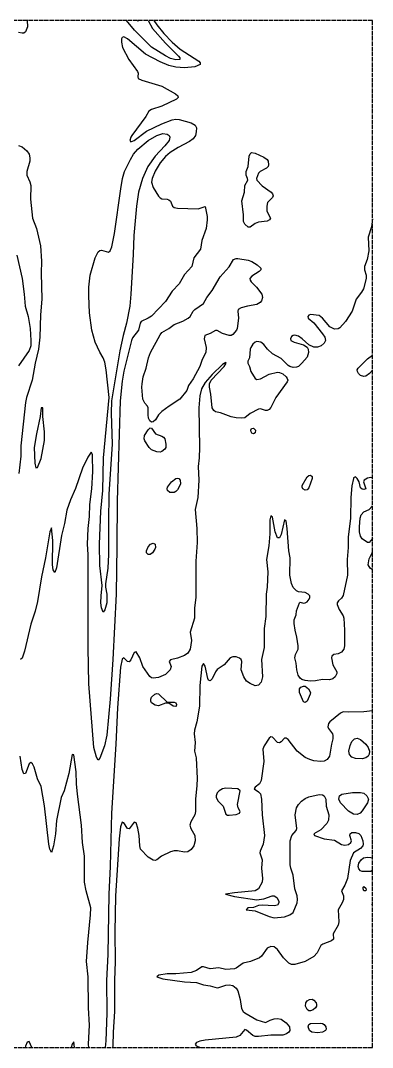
# Model space of a CAD drawing. Header units: metres. Extents: x -271 to 329, y -185 to 415.
# Drawn here: x 124 to 329, y -185 to 415 of the extents above; entities that cross this region are included whole.
import ezdxf

# ---------------------------------------------------------------- set-up
doc = ezdxf.new("R2010")
doc.units = ezdxf.units.M
doc.header["$LTSCALE"] = 2
doc.linetypes.add('DASHED', pattern=[1.524, 1.27, -0.254])
for name, color, linetype in [('TOPO-CONTOUR-MAJOR', 8, 'CONTINUOUS'), ('TOPO-CONTOUR-MINOR', 9, 'CONTINUOUS'), ('TOPO-EXTENT', 3, 'DASHED')]:
    doc.layers.add(name, color=color, linetype=linetype)

msp = doc.modelspace()

# ---------------------------------------------------------------- linework, layer by layer
at = {"layer": 'TOPO-CONTOUR-MAJOR'}
for points in [[(329, 299.05, 1070), (328.4, 294.51, 1070), (326.48, 288.47, 1070), (326.96, 280.41, 1070), (325.9, 275.37, 1070), (324.28, 271.34, 1070), (324.37, 269.32, 1070), (325.29, 266.3, 1070), (325.33, 264.29, 1070), (323.73, 258.24, 1070), (322.54, 256.22, 1070), (319.42, 252.19, 1070), (317.21, 245.14, 1070), (313.29, 239.1, 1070), (309.97, 235.55, 1070), (308.96, 234.93, 1070), (306.94, 234.71, 1070), (304.17, 236.07, 1070), (299.89, 241.07, 1070), (297.87, 242.62, 1070), (292.84, 243.21, 1070), (291.83, 242.79, 1070), (291.32, 242.12, 1070), (291.52, 241.11, 1070), (294.85, 238.36, 1070), (299.89, 232, 1070), (301.19, 230.03, 1070), (301.58, 228.01, 1070), (300.9, 226.47, 1070), (299.14, 224.99, 1070), (296.87, 224.25, 1070), (294.85, 224.24, 1070), (291.83, 225.57, 1070), (287.98, 229.02, 1070), (285.78, 230.51, 1070), (283.77, 231.1, 1070), (282.7, 231.03, 1070), (281.75, 230.48, 1070), (281.11, 229.02, 1070), (281.47, 228.01, 1070), (283.25, 227, 1070), (288.81, 225.6, 1070), (290.82, 224.21, 1070), (291.49, 222.97, 1070), (291.64, 220.96, 1070), (290.82, 218.37, 1070), (287.8, 214.73, 1070), (285.78, 212.96, 1070), (284.78, 212.47, 1070), (282.76, 212.21, 1070), (280.75, 212.8, 1070), (279.74, 213.44, 1070), (275.71, 217.49, 1070), (270.67, 220.28, 1070), (267.73, 222.97, 1070), (265.63, 225.74, 1070), (263.85, 227, 1070), (261.6, 227.44, 1070), (260.59, 227.07, 1070), (259.29, 226, 1070), (257.96, 223.98, 1070), (257.64, 222.97, 1070), (257.17, 217.94, 1070), (256.36, 215.92, 1070), (256.32, 214.91, 1070), (257.3, 212.9, 1070), (257.95, 209.87, 1070), (260.51, 205.84, 1070), (261.6, 205.35, 1070), (263.62, 205.61, 1070), (268.65, 208.36, 1070), (273.69, 209.46, 1070), (274.7, 209.39, 1070), (276.71, 208.51, 1070), (278.73, 206.87, 1070), (279.34, 205.84, 1070), (279.55, 204.84, 1070), (279.26, 203.83, 1070), (272.6, 194.76, 1070), (269.66, 188.83, 1070), (268.65, 187.69, 1070), (267.65, 187.17, 1070), (266.64, 187.08, 1070), (263.62, 188.12, 1070), (262.61, 188.03, 1070), (257.57, 185.44, 1070), (254.55, 182.91, 1070), (252.53, 182.75, 1070), (249.51, 182.88, 1070), (246.49, 183.43, 1070), (240.44, 185.77, 1070), (237.42, 186.45, 1070), (236.41, 187.07, 1070), (235.57, 188.71, 1070), (234.75, 196.78, 1070), (233.86, 200.81, 1070), (233.89, 202.82, 1070), (234.86, 204.84, 1070), (242.47, 212.9, 1070), (243.64, 214.91, 1070), (243.46, 215.15, 1070), (241.45, 213.96, 1070), (235.4, 208.22, 1070), (231.37, 203.45, 1070), (229.3, 199.8, 1070), (228.2, 195.77, 1070), (227.78, 188.71, 1070), (228.07, 165.54, 1070), (227.95, 159.49, 1070), (227.38, 154.46, 1070), (227.65, 146.39, 1070), (227.11, 136.32, 1070), (225.61, 129.27, 1070), (226.59, 118.18, 1070), (226.74, 110.12, 1070), (225.99, 99.04, 1070), (225.91, 77.88, 1070), (225.09, 71.83, 1070), (225.16, 65.79, 1070), (222.61, 57.72, 1070), (223.36, 52.69, 1070), (222.62, 47.65, 1070), (221.3, 45.47, 1070), (219.28, 44.07, 1070), (215.25, 42.41, 1070), (211.22, 41.56, 1070), (210.4, 40.6, 1070), (211.52, 37.57, 1070), (210.96, 35.56, 1070), (208.2, 32.82, 1070), (204.17, 31.21, 1070), (201.14, 30.82, 1070), (200.14, 31.02, 1070), (199.13, 31.73, 1070), (195.1, 37.59, 1070), (193.31, 42.61, 1070), (191.07, 46.1, 1070), (190.06, 45.75, 1070), (188.04, 41.56, 1070), (187.04, 40.32, 1070), (186.03, 40.41, 1070), (184.01, 42.65, 1070), (183.01, 41.81, 1070), (182, 37.11, 1070), (180.15, 13.39, 1070), (179.2, -7.77, 1070), (176.73, -48.08, 1070), (175.95, -79.24, 1070), (175.21, -95.43, 1070), (174.52, -130.7, 1070), (173.84, -145.81, 1070), (173.93, -164.96, 1070), (173.44, -181.08, 1070), (172.96, -185, 1070)], [(329, 210.74, 1070), (327.32, 208.87, 1070), (325.08, 207.18, 1070), (324.07, 206.93, 1070), (322.06, 207.63, 1070), (320.78, 208.87, 1070), (320.23, 209.87, 1070), (320.14, 210.88, 1070), (320.63, 211.89, 1070), (326.09, 217.3, 1070), (329, 219.45, 1070)], [(258.44, 176.62, 1070), (259.59, 176.78, 1070), (260.85, 175.62, 1070), (260.59, 174.15, 1070), (259.59, 173.55, 1070), (258.58, 174, 1070), (258.22, 174.61, 1070), (258.1, 175.62, 1070), (258.44, 176.62, 1070)], [(290.99, 148.41, 1070), (291.83, 149.1, 1070), (292.84, 149.32, 1070), (293.84, 148.52, 1070), (293.89, 147.4, 1070), (291.83, 141.92, 1070), (290.82, 140.85, 1070), (289.81, 140.55, 1070), (288.43, 141.36, 1070), (287.97, 142.36, 1070), (288, 143.37, 1070), (290.99, 148.41, 1070)], [(202.01, 21.45, 1070), (203.16, 21.79, 1070), (204.17, 21.52, 1070), (209.2, 16.68, 1070), (213.23, 16.67, 1070), (214.24, 16.38, 1070), (214.72, 15.4, 1070), (214.56, 14.4, 1070), (214.24, 14.13, 1070), (212.8, 14.4, 1070), (210.21, 16.22, 1070), (208.2, 16.09, 1070), (204.17, 14.56, 1070), (202.15, 14.9, 1070), (200.15, 16.41, 1070), (199.63, 17.42, 1070), (199.61, 18.43, 1070), (200.14, 19.58, 1070), (202.01, 21.45, 1070)], [(163.44, -185, 1070), (163.25, -183.1, 1070), (163.88, -172.01, 1070), (163.41, -161.94, 1070), (163.17, -143.8, 1070), (162.23, -134.73, 1070), (162.95, -123.65, 1070), (164.55, -107.52, 1070), (164.64, -103.49, 1070), (161.94, -93.42, 1070), (161.06, -88.38, 1070), (160.99, -73.27, 1070), (159.8, -65.2, 1070), (159.32, -55.13, 1070), (156.88, -36.99, 1070), (156.27, -30.95, 1070), (156.07, -23.89, 1070), (154.79, -14.02, 1070), (153.79, -13.83, 1070), (151.87, -24.9, 1070), (149.15, -34.98, 1070), (147.42, -39.01, 1070), (144.72, -52.4, 1070), (144.1, -60.17, 1070), (142.94, -67.22, 1070), (141.69, -71.18, 1070), (140.69, -69.07, 1070), (140.12, -66.21, 1070), (137.66, -43.73, 1070), (135.65, -32.57, 1070), (133.63, -27.97, 1070), (131.62, -21.22, 1070), (130.61, -19.3, 1070), (129.6, -18.45, 1070), (128.6, -19.31, 1070), (126.58, -24.98, 1070), (125.57, -25.08, 1070), (124.56, -22.62, 1070), (123.41, -14.82, 1070)]]:
    msp.add_polyline3d(points, dxfattribs=at)
at = {"layer": 'TOPO-CONTOUR-MINOR'}
for points in [[(127.55, 415, 1072), (127.65, 411.4, 1072), (126.58, 408.4, 1072), (125.57, 407.67, 1072), (124.56, 407.53, 1072), (122.55, 407.99, 1072)], [(201.53, 415, 1071), (203.16, 412.43, 1071), (207.21, 407.37, 1071), (212.06, 402.33, 1071), (216.85, 398.3, 1071), (227.62, 391.24, 1071), (228.56, 390.24, 1071), (228.49, 389.23, 1071), (225.33, 387.95, 1071), (219.28, 387.45, 1071), (214.24, 387.69, 1071), (210.21, 388.69, 1071), (205.17, 390.88, 1071), (196.62, 395.28, 1071), (186.03, 404.23, 1071), (184.01, 405.39, 1071), (183.01, 405.12, 1071), (182.65, 404.34, 1071), (182.5, 402.33, 1071), (183.21, 399.31, 1071), (186.9, 392.25, 1071), (191.9, 385.2, 1071), (192.37, 384.19, 1071), (192.02, 382.18, 1071), (192.3, 381.17, 1071), (194.35, 380.16, 1071), (206.18, 376.72, 1071), (214.16, 372.1, 1071), (215.39, 371.09, 1071), (215.69, 370.09, 1071), (214.62, 369.08, 1071), (206.18, 364.99, 1071), (200.14, 363.03, 1071), (198.51, 362.02, 1071), (196.77, 359, 1071), (188.6, 347.92, 1071), (187.99, 346.91, 1071), (187.5, 344.89, 1071), (188.04, 344.22, 1071), (189.91, 344.89, 1071), (197.11, 350.34, 1071), (206.18, 354.62, 1071), (212.23, 357, 1071), (214.24, 357.34, 1071), (216.26, 357.21, 1071), (223.31, 355.24, 1071), (225.56, 353.96, 1071), (226.33, 352.28, 1071), (226.23, 349.93, 1071), (225.74, 347.92, 1071), (224.46, 345.9, 1071), (222.3, 344.27, 1071), (215.58, 340.86, 1071), (211.02, 337.84, 1071), (208.2, 335.56, 1071), (205.19, 331.8, 1071), (202.15, 326.97, 1071), (200.4, 322.73, 1071), (200.14, 320.65, 1071), (201.14, 317.46, 1071), (204.17, 312.43, 1071), (205.17, 311.36, 1071), (206.18, 310.89, 1071), (209.2, 310.69, 1071), (210.21, 310.31, 1071), (211.22, 309.5, 1071), (212.34, 306.61, 1071), (213.23, 305.72, 1071), (215.25, 305.37, 1071), (227.34, 304.97, 1071), (231.37, 306.29, 1071), (232.49, 300.56, 1071), (232.6, 298.54, 1071), (232.01, 293.51, 1071), (229.38, 286.45, 1071), (228.72, 281.41, 1071), (224.81, 276.38, 1071), (223.66, 271.34, 1071), (219.28, 266.55, 1071), (216.14, 261.26, 1071), (212.23, 256.87, 1071), (208.2, 250.8, 1071), (200.14, 242.35, 1071), (198.12, 241.04, 1071), (194.02, 239.1, 1071), (193.46, 238.09, 1071), (192.47, 234.06, 1071), (189.05, 229.57, 1071), (188.43, 228.01, 1071), (184.01, 210.18, 1071), (183.01, 204.37, 1071), (181.85, 192.74, 1071), (179.95, 134.3, 1071), (179.9, 108.11, 1071), (179.4, 79.89, 1071), (177.55, 41.6, 1071), (175.95, 18.57, 1071), (173.94, -2.52, 1071), (172.7, -8.78, 1071), (169.91, -15.93, 1071), (168.9, -17.16, 1071), (167.89, -15.31, 1071), (166.37, -9.79, 1071), (163.58, 27.5, 1071), (163.15, 48.66, 1071), (163.21, 103.07, 1071), (162.77, 109.11, 1071), (163.09, 118.18, 1071), (163.88, 125.23, 1071), (164.15, 132.29, 1071), (165.2, 141.36, 1071), (165.85, 151.43, 1071), (165.74, 160.5, 1071), (165.58, 161.51, 1071), (164.87, 162.82, 1071), (162.85, 159.92, 1071), (159.86, 153.45, 1071), (155.8, 141.6, 1071), (152.78, 134.96, 1071), (150.76, 129.02, 1071), (149.38, 121.2, 1071), (147.57, 114.15, 1071), (144.72, 95.18, 1071), (143.71, 92.47, 1071), (142.7, 94.11, 1071), (142.34, 97.02, 1071), (142.44, 111.13, 1071), (141.69, 118.6, 1071), (140.69, 116.33, 1071), (138.17, 101.05, 1071), (135.89, 89.97, 1071), (133.63, 75.62, 1071), (132.18, 69.82, 1071), (129.6, 62.31, 1071), (125.97, 46.64, 1071), (124.56, 42.43, 1071), (123.56, 41.62, 1071)], [(198.15, 415, 1072), (200.75, 410.39, 1072), (208.2, 401.69, 1072), (215.84, 394.27, 1072), (216.7, 393.26, 1072), (216.69, 392.25, 1072), (214.24, 391.99, 1072), (211.22, 392.82, 1072), (208.2, 394.37, 1072), (200.14, 399.4, 1072), (190.13, 409.38, 1072), (185.58, 415, 1072)], [(192.52, 415, 1073), (192.08, 414.67, 1073), (191.55, 415, 1073)], [(206.76, 348.93, 1072), (209.2, 348.67, 1072), (210.37, 347.92, 1072), (210.74, 346.91, 1072), (210.33, 344.89, 1072), (207.93, 341.87, 1072), (202.15, 335.7, 1072), (198, 329.78, 1072), (194.75, 322.73, 1072), (192.49, 314.67, 1072), (191.33, 306.61, 1072), (189.74, 289.48, 1072), (189.42, 278.39, 1072), (188.04, 255.22, 1072), (187.35, 248.16, 1072), (185.49, 238.09, 1072), (183.56, 231.03, 1072), (181.62, 221.97, 1072), (176.76, 192.74, 1072), (176.56, 185.69, 1072), (177.07, 167.55, 1072), (175.24, 138.33, 1072), (174.92, 122.21, 1072), (175.05, 103.07, 1072), (174.53, 95.01, 1072), (173.24, 85.94, 1072), (173.28, 83.92, 1072), (174.02, 79.89, 1072), (174.09, 76.87, 1072), (173.94, 74.74, 1072), (172.93, 70.68, 1072), (171.92, 69.39, 1072), (170.92, 71.79, 1072), (170.61, 74.85, 1072), (170.65, 78.88, 1072), (171.22, 84.93, 1072), (169.91, 96.64, 1072), (169.69, 109.11, 1072), (170.5, 128.26, 1072), (171.67, 140.35, 1072), (172.14, 159.49, 1072), (175.35, 194.76, 1072), (173.7, 210.88, 1072), (172.93, 215.37, 1072), (171.92, 217.87, 1072), (169.91, 221.17, 1072), (167.13, 227, 1072), (165.35, 234.06, 1072), (163.96, 244.13, 1072), (163.47, 254.21, 1072), (163.58, 259.25, 1072), (164.23, 266.3, 1072), (167.15, 276.38, 1072), (168.9, 279.79, 1072), (169.91, 280.72, 1072), (170.92, 280.92, 1072), (174.95, 279.75, 1072), (175.95, 280.5, 1072), (176.96, 282.75, 1072), (178.47, 290.48, 1072), (182.1, 316.68, 1072), (183.19, 322.73, 1072), (184.4, 326.76, 1072), (187.75, 333.81, 1072), (189.63, 336.83, 1072), (192.08, 339.8, 1072), (198.12, 344.82, 1072), (203.16, 347.89, 1072), (206.76, 348.93, 1072)], [(122.55, 341.97, 1072), (124.56, 341.23, 1072), (127.34, 338.85, 1072), (128.61, 336.83, 1072), (129.18, 334.82, 1072), (129.13, 332.8, 1072), (127.34, 326.76, 1072), (127.28, 324.74, 1072), (129.1, 320.71, 1072), (129.61, 318.7, 1072), (129.47, 310.64, 1072), (130.55, 299.55, 1072), (133.04, 293.51, 1072), (135.22, 283.43, 1072), (135.86, 274.36, 1072), (135.71, 267.31, 1072), (136.06, 252.19, 1072), (135.39, 243.13, 1072), (135, 230.03, 1072), (134.1, 222.97, 1072), (132.12, 214.91, 1072), (130.39, 204.84, 1072), (127.23, 194.76, 1072), (126.61, 191.74, 1072), (123.87, 166.55, 1072), (123.77, 160.5, 1072), (122.71, 150.43, 1072)], [(258.49, 337.84, 1071), (260.59, 337.5, 1071), (265.63, 335.21, 1071), (267.51, 333.81, 1071), (268.1, 332.8, 1071), (268.4, 330.79, 1071), (268.1, 329.78, 1071), (267.13, 328.77, 1071), (263.46, 326.76, 1071), (262.61, 325.79, 1071), (261.35, 322.73, 1071), (261.46, 321.72, 1071), (264.62, 318.41, 1071), (269.93, 314.67, 1071), (270.77, 313.66, 1071), (271, 312.65, 1071), (270.67, 311.56, 1071), (267.82, 308.62, 1071), (267.29, 306.61, 1071), (267.37, 303.58, 1071), (269.48, 299.55, 1071), (268.97, 298.54, 1071), (267.65, 297.81, 1071), (262.61, 297.2, 1071), (260.59, 296.35, 1071), (257.57, 294.34, 1071), (256.56, 294.19, 1071), (254.55, 296.05, 1071), (253.72, 297.54, 1071), (253.78, 301.57, 1071), (252.71, 309.63, 1071), (254.28, 314.67, 1071), (254.52, 318.7, 1071), (256.22, 321.72, 1071), (256.18, 322.73, 1071), (255.3, 324.74, 1071), (255.26, 326.76, 1071), (256.44, 329.78, 1071), (257.07, 335.83, 1071), (257.57, 337.12, 1071), (258.49, 337.84, 1071)], [(121.54, 277.93, 1073), (124.58, 264.29, 1073), (125.79, 255.22, 1073), (126.31, 248.16, 1073), (128.11, 242.12, 1073), (129.21, 235.06, 1073), (129.72, 228.01, 1073), (129.6, 224.99, 1073), (128.6, 222.28, 1073), (122.55, 213.29, 1073)], [(247.87, 275.37, 1071), (249.51, 276.02, 1071), (250.52, 276, 1071), (256.56, 274.96, 1071), (258.58, 274.16, 1071), (261.71, 272.35, 1071), (263.9, 270.33, 1071), (263.83, 269.32, 1071), (262.85, 268.32, 1071), (258.58, 265.6, 1071), (257.48, 264.29, 1071), (257.59, 263.28, 1071), (258.29, 262.27, 1071), (261.37, 259.25, 1071), (264.49, 255.22, 1071), (264.86, 253.2, 1071), (264.24, 251.19, 1071), (263.47, 250.18, 1071), (261.6, 249.02, 1071), (256.06, 248.16, 1071), (252.31, 247.16, 1071), (250.63, 246.15, 1071), (250.4, 245.14, 1071), (250.86, 241.11, 1071), (250.07, 235.06, 1071), (249.62, 234.06, 1071), (247.49, 231.52, 1071), (246.49, 230.92, 1071), (245.48, 231, 1071), (241.45, 232.16, 1071), (238.43, 233.85, 1071), (237.42, 233.87, 1071), (234.39, 232.24, 1071), (231.14, 231.03, 1071), (230.78, 229.02, 1071), (231.97, 223.98, 1071), (231.8, 220.96, 1071), (229.74, 216.93, 1071), (228.35, 212.79, 1071), (224.32, 205.58, 1071), (221.58, 201.81, 1071), (220.73, 198.79, 1071), (216.57, 193.75, 1071), (210.37, 189.72, 1071), (206.18, 186.56, 1071), (204.26, 184.68, 1071), (202.45, 181.66, 1071), (201.14, 180.6, 1071), (200.14, 180.41, 1071), (199.13, 181.14, 1071), (198.34, 182.67, 1071), (198.04, 184.68, 1071), (198.14, 188.71, 1071), (197.69, 189.72, 1071), (196.11, 191.4, 1071), (195, 193.75, 1071), (194.49, 200.81, 1071), (194.56, 202.82, 1071), (195.31, 206.85, 1071), (196.94, 211.89, 1071), (198.32, 217.94, 1071), (199.47, 220.96, 1071), (205.17, 231.46, 1071), (206.18, 232.76, 1071), (210.13, 235.06, 1071), (213.23, 237.31, 1071), (218.27, 239.35, 1071), (221.4, 241.11, 1071), (222.68, 242.12, 1071), (224.33, 245.14, 1071), (225.33, 246.12, 1071), (230.36, 249.76, 1071), (232.38, 253.24, 1071), (235.4, 257.28, 1071), (240.21, 265.29, 1071), (245.48, 271.08, 1071), (247.87, 275.37, 1071)], [(136.66, 188.72, 1071), (135.65, 188.69, 1071), (135.14, 183.68, 1071), (132.95, 173.6, 1071), (131.66, 165.54, 1071), (132.06, 156.47, 1071), (132.63, 153.6, 1071), (133.63, 153.91, 1071), (135.65, 159.04, 1071), (137.62, 169.57, 1071), (137.65, 174.61, 1071), (136.69, 183.68, 1071), (136.66, 188.72, 1071)], [(198.83, 176.62, 1071), (199.13, 176.98, 1071), (200.14, 176.88, 1071), (202.43, 173.6, 1071), (206.18, 172.15, 1071), (207.08, 171.58, 1071), (207.82, 170.58, 1071), (208.48, 167.55, 1071), (208.36, 165.54, 1071), (207.88, 164.53, 1071), (206.18, 163.14, 1071), (205.17, 162.83, 1071), (203.16, 162.93, 1071), (200.14, 164.18, 1071), (198.71, 165.54, 1071), (196.11, 169.42, 1071), (195.71, 170.58, 1071), (196.03, 172.59, 1071), (198.12, 175.95, 1071), (198.83, 176.62, 1071)], [(329, 147.87, 1069), (328.1, 148, 1069), (326.09, 147.58, 1069), (324.25, 146.39, 1069), (323.73, 145.39, 1069), (325.16, 141.36, 1069), (324.07, 140.97, 1069), (323.06, 141.12, 1069), (322.06, 142.01, 1069), (321.35, 145.39, 1069), (320.04, 147.44, 1069), (319.03, 148.36, 1069), (318.03, 147.79, 1069), (317.91, 147.4, 1069), (317.02, 143.17, 1069), (316.37, 136.32, 1069), (316.2, 124.23, 1069), (314.8, 113.14, 1069), (314.83, 107.1, 1069), (314.22, 100.04, 1069), (314.37, 90.98, 1069), (311.98, 78.99, 1069), (310.97, 77.43, 1069), (309.12, 75.86, 1069), (308.41, 74.85, 1069), (308.45, 73.85, 1069), (309.66, 70.82, 1069), (311.98, 67.12, 1069), (312.36, 65.79, 1069), (312.72, 58.73, 1069), (312.71, 49.66, 1069), (312.27, 47.65, 1069), (310.97, 45.97, 1069), (308.96, 45.05, 1069), (306.53, 44.63, 1069), (305.25, 43.62, 1069), (305.16, 42.61, 1069), (305.94, 38.58, 1069), (308.18, 34.55, 1069), (308.23, 33.54, 1069), (307.31, 31.53, 1069), (305.94, 30.4, 1069), (303.92, 29.82, 1069), (299.89, 30.02, 1069), (295.86, 29.26, 1069), (292.84, 29.09, 1069), (289.81, 29.41, 1069), (287.8, 30.05, 1069), (286.79, 30.79, 1069), (285.6, 32.53, 1069), (284.81, 35.56, 1069), (284.44, 39.59, 1069), (283.77, 42.61, 1069), (284.13, 44.63, 1069), (285.6, 47.65, 1069), (285.71, 49.66, 1069), (284.93, 54.7, 1069), (283.92, 58.73, 1069), (283.36, 62.76, 1069), (283.41, 64.78, 1069), (284.45, 67.8, 1069), (284.78, 70.07, 1069), (286.5, 74.85, 1069), (286.79, 75.14, 1069), (288.81, 74.59, 1069), (289.81, 74.74, 1069), (290.82, 75.39, 1069), (292.1, 76.87, 1069), (292.55, 77.88, 1069), (292.5, 78.88, 1069), (291.54, 79.89, 1069), (289.81, 80.73, 1069), (285.78, 81.19, 1069), (284.78, 81.73, 1069), (282.76, 83.81, 1069), (281.75, 86.11, 1069), (280.81, 90.98, 1069), (280.9, 101.05, 1069), (280.26, 105.08, 1069), (279.31, 118.18, 1069), (278.73, 122.43, 1069), (277.72, 123.2, 1069), (275.71, 114.8, 1069), (274.7, 112.84, 1069), (273.69, 112.77, 1069), (272.21, 116.17, 1069), (270.67, 124.86, 1069), (269.66, 125.61, 1069), (269.16, 123.22, 1069), (269.18, 115.16, 1069), (268.52, 108.11, 1069), (267.22, 100.04, 1069), (267.98, 92.99, 1069), (267.55, 83.92, 1069), (267.04, 79.89, 1069), (266.76, 66.79, 1069), (265.83, 59.74, 1069), (265.89, 48.66, 1069), (264.24, 41.6, 1069), (264.81, 31.53, 1069), (264.08, 28.5, 1069), (262.61, 26.72, 1069), (260.59, 26.37, 1069), (257.57, 27.65, 1069), (255.55, 29.04, 1069), (254.01, 31.53, 1069), (252.47, 35.56, 1069), (252.86, 40.6, 1069), (252.4, 41.6, 1069), (251.52, 42.38, 1069), (249.51, 43.3, 1069), (247.49, 43.26, 1069), (246.08, 42.61, 1069), (242.4, 38.58, 1069), (238.43, 35.81, 1069), (237.4, 34.55, 1069), (235.4, 30.43, 1069), (234.39, 29.22, 1069), (233.39, 29.57, 1069), (232.95, 30.52, 1069), (231.37, 37.7, 1069), (230.36, 39.43, 1069), (229.36, 37.76, 1069), (228.25, 26.49, 1069), (228.11, 14.4, 1069), (226.63, 5.33, 1069), (225.16, 0.29, 1069), (224.94, -1.72, 1069), (225.53, -6.76, 1069), (225.17, -11.8, 1069), (226.05, -15.83, 1069), (226.8, -27.92, 1069), (226.63, -31.95, 1069), (225.67, -40.01, 1069), (225.77, -47.07, 1069), (225.33, -49.16, 1069), (223.04, -53.11, 1069), (222.39, -55.13, 1069), (223.06, -57.14, 1069), (225.39, -61.17, 1069), (225.58, -64.2, 1069), (224.7, -67.22, 1069), (223.31, -69.32, 1069), (221.3, -70.63, 1069), (219.28, -70.91, 1069), (215.25, -70.09, 1069), (213.23, -70.09, 1069), (211.22, -70.75, 1069), (206.01, -73.27, 1069), (203.16, -75.28, 1069), (202.15, -75.72, 1069), (201.14, -75.65, 1069), (198.12, -73.83, 1069), (193.64, -69.23, 1069), (193.18, -67.22, 1069), (192.88, -61.17, 1069), (192.08, -56.84, 1069), (191.07, -53.84, 1069), (190.06, -53.3, 1069), (187.04, -57.2, 1069), (186.03, -56.98, 1069), (184.01, -53.8, 1069), (183.01, -53.39, 1069), (182, -56.15, 1069), (181.18, -63.19, 1069), (179.16, -96.44, 1069), (178.76, -117.6, 1069), (178.85, -134.73, 1069), (178.47, -145.81, 1069), (178.54, -163.95, 1069), (177.69, -176.04, 1069), (177.56, -184.1, 1069), (177.39, -185, 1069)], [(214.33, 147.4, 1071), (215.25, 147.64, 1071), (216.06, 147.4, 1071), (216.9, 146.39, 1071), (216.93, 144.38, 1071), (216.26, 142.65, 1071), (215.25, 140.87, 1071), (214.24, 139.83, 1071), (213.23, 139.3, 1071), (210.76, 139.34, 1071), (209.34, 140.35, 1071), (209.17, 141.36, 1071), (209.42, 142.36, 1071), (211.69, 145.39, 1071), (214.33, 147.4, 1071)], [(329, 112.43, 1069), (327.1, 109.99, 1069), (326.09, 110.09, 1069), (323.06, 112.25, 1069), (322.06, 113.69, 1069), (321.54, 116.17, 1069), (321.37, 119.19, 1069), (321.88, 124.23, 1069), (322.52, 126.24, 1069), (324.07, 127.94, 1069), (327.11, 129.27, 1069), (328.88, 131.28, 1069), (329, 131.67, 1069)], [(199.5, 109.11, 1071), (201.14, 109.68, 1071), (202.15, 109.11, 1071), (202.34, 107.1, 1071), (202.03, 106.09, 1071), (200.7, 104.07, 1071), (199.38, 103.07, 1071), (198.12, 102.97, 1071), (197.11, 104.07, 1071), (197.11, 105.24, 1071), (198.12, 107.5, 1071), (199.5, 109.11, 1071)], [(329, 94, 1069), (327.59, 95.01, 1069), (326.47, 97.02, 1069), (327.1, 100.41, 1069), (328.89, 104.07, 1069), (329, 104.58, 1069)], [(287.16, 25.48, 1069), (288.81, 26.19, 1069), (289.81, 26, 1069), (291.75, 24.47, 1069), (292.8, 22.46, 1069), (292.75, 21.45, 1069), (290.96, 17.42, 1069), (289.81, 16.57, 1069), (288.81, 16.97, 1069), (286.36, 22.46, 1069), (286.42, 24.47, 1069), (287.16, 25.48, 1069)], [(329, 11.73, 1068), (324.07, 11.12, 1068), (315, 10.93, 1068), (311.98, 11.15, 1068), (310.29, 10.37, 1068), (304.22, 5.33, 1068), (303.35, 4.32, 1068), (303.04, 2.31, 1068), (303.38, 1.3, 1068), (305.63, -1.72, 1068), (305.96, -2.73, 1068), (305.96, -4.75, 1068), (305.11, -7.77, 1068), (303.85, -14.82, 1068), (302.51, -16.84, 1068), (300.9, -17.68, 1068), (298.88, -17.87, 1068), (294.85, -17.48, 1068), (292.43, -16.84, 1068), (289.81, -15.64, 1068), (285.12, -11.8, 1068), (279.74, -5.08, 1068), (278.73, -4.25, 1068), (277.72, -4.25, 1068), (275.71, -6.35, 1068), (274.7, -6.99, 1068), (273.69, -6.84, 1068), (270.67, -3.76, 1068), (269.66, -3.57, 1068), (268.65, -4.36, 1068), (265.82, -8.78, 1068), (265.05, -10.79, 1068), (265.58, -17.85, 1068), (264.04, -28.93, 1068), (263.06, -30.95, 1068), (260.48, -32.96, 1068), (259.94, -33.97, 1068), (262.61, -35.66, 1068), (263.62, -36.86, 1068), (264.33, -40.01, 1068), (264.64, -49.08, 1068), (266.08, -61.17, 1068), (265.3, -66.21, 1068), (263.48, -70.24, 1068), (263.35, -71.25, 1068), (264.75, -75.28, 1068), (264.32, -80.32, 1068), (264.89, -86.36, 1068), (264.65, -88.38, 1068), (262.61, -92.3, 1068), (260.59, -93.55, 1068), (248.5, -94.65, 1068), (243.31, -95.43, 1068), (248.5, -96.75, 1068), (261.6, -98.67, 1068), (265.63, -98.1, 1068), (270.44, -96.44, 1068), (271.68, -96.34, 1068), (273.26, -97.45, 1068), (274.3, -99.46, 1068), (274.43, -100.47, 1068), (273.69, -101.83, 1068), (271.68, -102.31, 1068), (264.62, -101.95, 1068), (262.61, -102.12, 1068), (259.59, -103.18, 1068), (256.2, -103.49, 1068), (255.25, -104.5, 1068), (260.59, -105.22, 1068), (268.76, -108.53, 1068), (271.68, -109.2, 1068), (277.72, -108.63, 1068), (280.75, -107.5, 1068), (282.76, -106.19, 1068), (285.03, -100.47, 1068), (285.36, -98.46, 1068), (285.07, -96.44, 1068), (283.79, -92.41, 1068), (282.76, -84.35, 1068), (281.36, -80.32, 1068), (280.97, -78.3, 1068), (281.09, -64.2, 1068), (282.02, -61.17, 1068), (284.58, -58.15, 1068), (284.84, -57.14, 1068), (283.99, -49.08, 1068), (284.78, -45.02, 1068), (285.8, -43.04, 1068), (287.66, -41.02, 1068), (289.81, -39.49, 1068), (291.83, -38.56, 1068), (297.87, -37.14, 1068), (299.89, -37.49, 1068), (300.74, -38, 1068), (301.8, -40.01, 1068), (302.06, -44.04, 1068), (303.54, -49.08, 1068), (303.33, -52.11, 1068), (302.31, -54.12, 1068), (298.88, -57.82, 1068), (294.71, -60.17, 1068), (295.25, -61.17, 1068), (300.9, -63.18, 1068), (306.94, -63.79, 1068), (310.97, -66.5, 1068), (312.99, -66.84, 1068), (315, -66.39, 1068), (316.47, -65.2, 1068), (316.72, -64.2, 1068), (315.9, -61.17, 1068), (316.06, -60.17, 1068), (317.02, -59.46, 1068), (319.03, -59.41, 1068), (321.05, -59.94, 1068), (322.32, -61.17, 1068), (323.4, -64.2, 1068), (323.66, -66.21, 1068), (323.37, -67.22, 1068), (322.06, -68.76, 1068), (318.03, -71.26, 1068), (316.01, -75.72, 1068), (314.51, -86.36, 1068), (312.99, -90.21, 1068), (310.99, -93.42, 1068), (312.04, -96.44, 1068), (312.1, -98.46, 1068), (311.43, -100.47, 1068), (308.98, -104.5, 1068), (309.4, -111.55, 1068), (308.94, -113.57, 1068), (306.1, -118.61, 1068), (306.22, -121.63, 1068), (305.15, -122.64, 1068), (300.06, -124.65, 1068), (298.88, -125.51, 1068), (296.73, -129.69, 1068), (294.85, -131.79, 1068), (289.81, -134.69, 1068), (283.77, -136.55, 1068), (281.75, -136.49, 1068), (280.13, -135.74, 1068), (277.15, -132.71, 1068), (273.69, -127.75, 1068), (271.68, -126.29, 1068), (269.66, -125.95, 1068), (267.65, -127.02, 1068), (264.34, -131.71, 1068), (263.08, -132.71, 1068), (257.91, -134.73, 1068), (253.54, -135.7, 1068), (249.51, -138.71, 1068), (248.5, -139.1, 1068), (243.46, -139.48, 1068), (239.43, -138.55, 1068), (234.39, -139.04, 1068), (230.36, -137.9, 1068), (229.36, -137.94, 1068), (226.33, -140.13, 1068), (223.31, -141.27, 1068), (214.24, -142.07, 1068), (209.2, -141.95, 1068), (204.34, -142.79, 1068), (203.11, -143.8, 1068), (206.62, -144.81, 1068), (219.28, -146.65, 1068), (226.33, -147.04, 1068), (230.36, -148.47, 1068), (234.39, -149.01, 1068), (238.43, -150.09, 1068), (239.43, -150.01, 1068), (243.46, -148.57, 1068), (245.48, -148.42, 1068), (247.49, -148.85, 1068), (249.51, -150.26, 1068), (250.43, -151.86, 1068), (251.76, -156.9, 1068), (252.53, -162.22, 1068), (253.54, -164.02, 1068), (254.55, -164.82, 1068), (261.6, -168.89, 1068), (266.64, -170.35, 1068), (269.28, -168.99, 1068), (271.68, -168.3, 1068), (273.69, -168.12, 1068), (275.71, -168.52, 1068), (278.73, -170.58, 1068), (280.52, -173.02, 1068), (280.75, -175.03, 1068), (280.21, -176.04, 1068), (278.93, -177.05, 1068), (276.71, -177.83, 1068), (269.66, -177.84, 1068), (262.61, -178.61, 1068), (260.59, -178.53, 1068), (259.28, -178.06, 1068), (255.55, -174.93, 1068), (254.55, -174.46, 1068), (251.61, -178.06, 1068), (249.51, -179.01, 1068), (231.37, -180.72, 1068), (228.35, -181.3, 1068), (226.35, -182.09, 1068), (225.47, -183.1, 1068), (226.18, -184.1, 1068), (228.63, -185, 1068)], [(318.54, -4.75, 1068), (320.04, -4.21, 1068), (322.06, -5.04, 1068), (325.08, -7.89, 1068), (326.59, -9.79, 1068), (327.29, -11.8, 1068), (327.1, -13.73, 1068), (326.49, -14.82, 1068), (325.23, -15.83, 1068), (323.06, -16.38, 1068), (319.03, -16.11, 1068), (317.02, -15.39, 1068), (315.58, -13.82, 1068), (315.28, -11.8, 1068), (316.01, -8.52, 1068), (317.02, -6.23, 1068), (318.54, -4.75, 1068)], [(241.45, -33.82, 1068), (239.64, -34.98, 1068), (238.43, -36.19, 1068), (237.75, -38, 1068), (237.89, -39.01, 1068), (238.96, -41.02, 1068), (241.82, -44.04, 1068), (243.46, -48.68, 1068), (244.47, -49.33, 1068), (245.48, -49.35, 1068), (249.51, -48.94, 1068), (251.52, -48.18, 1068), (251.83, -47.07, 1068), (250.67, -45.05, 1068), (250.23, -43.04, 1068), (251.9, -34.98, 1068), (250.52, -33.95, 1068), (243.46, -33.5, 1068), (241.45, -33.82, 1068)], [(317.41, -35.98, 1068), (322.06, -35.95, 1068), (324.07, -36.46, 1068), (325.8, -38, 1068), (326.73, -40.01, 1068), (326.07, -42.03, 1068), (323.06, -46.78, 1068), (321.8, -48.08, 1068), (320.04, -48.9, 1068), (318.03, -48.66, 1068), (315, -46.9, 1068), (310.3, -42.03, 1068), (309.43, -40.01, 1068), (309.85, -38, 1068), (311.21, -36.99, 1068), (317.41, -35.98, 1068)], [(329, -41.09, 1068), (328.96, -41.02, 1068), (328.99, -40.01, 1068), (329, -39.99, 1068)], [(329, -81.47, 1068), (328.1, -82.26, 1068), (323.06, -82.21, 1068), (322.06, -81.78, 1068), (321.05, -80.71, 1068), (320.67, -79.31, 1068), (321.1, -77.3, 1068), (322.38, -75.28, 1068), (323.86, -74.27, 1068)], [(323.86, -74.27, 1068), (326.09, -73.78, 1068), (328.1, -73.94, 1068), (329, -74.21, 1068)], [(323.6, -91.4, 1068), (324.07, -91.05, 1068), (325.08, -91.84, 1068), (325.34, -92.41, 1068), (325.08, -93.53, 1068), (323.95, -93.42, 1068), (323.51, -92.41, 1068), (323.6, -91.4, 1068)], [(329, -102.33, 1068), (328.82, -101.48, 1068), (329, -100.87, 1068)], [(292.3, -156.9, 1068), (293.84, -156.84, 1068), (294.85, -157.43, 1068), (296.08, -158.91, 1068), (296.44, -159.92, 1068), (296.35, -160.93, 1068), (295.7, -161.94, 1068), (294.33, -162.94, 1068), (292.84, -163.53, 1068), (291.83, -163.52, 1068), (290.82, -162.86, 1068), (289.99, -160.93, 1068), (290.14, -158.91, 1068), (290.82, -157.83, 1068), (292.3, -156.9, 1068)], [(292.79, -171, 1068), (298.88, -170.71, 1068), (299.89, -170.93, 1068), (300.9, -171.68, 1068), (301.79, -173.02, 1068), (301.91, -174.38, 1068), (301.63, -175.03, 1068), (299.89, -176.12, 1068), (296.87, -176.39, 1068), (293.65, -176.04, 1068), (292.26, -175.03, 1068), (291.5, -173.02, 1068), (291.83, -171.67, 1068), (292.79, -171, 1068)], [(130.17, -185, 1069), (128.6, -181.45, 1069), (127.59, -181.93, 1069), (126.58, -184.17, 1069), (126.33, -185, 1069)], [(155.14, -185, 1069), (154.79, -181.64, 1069), (153.79, -183.06, 1069), (153.18, -185, 1069)]]:
    msp.add_polyline3d(points, dxfattribs=at)
at = {"layer": 'TOPO-EXTENT'}
msp.add_lwpolyline([(-271, -185), (329, -185), (329, 415), (-271, 415)], close=True, dxfattribs=at)

doc.saveas('drawing.dxf')
